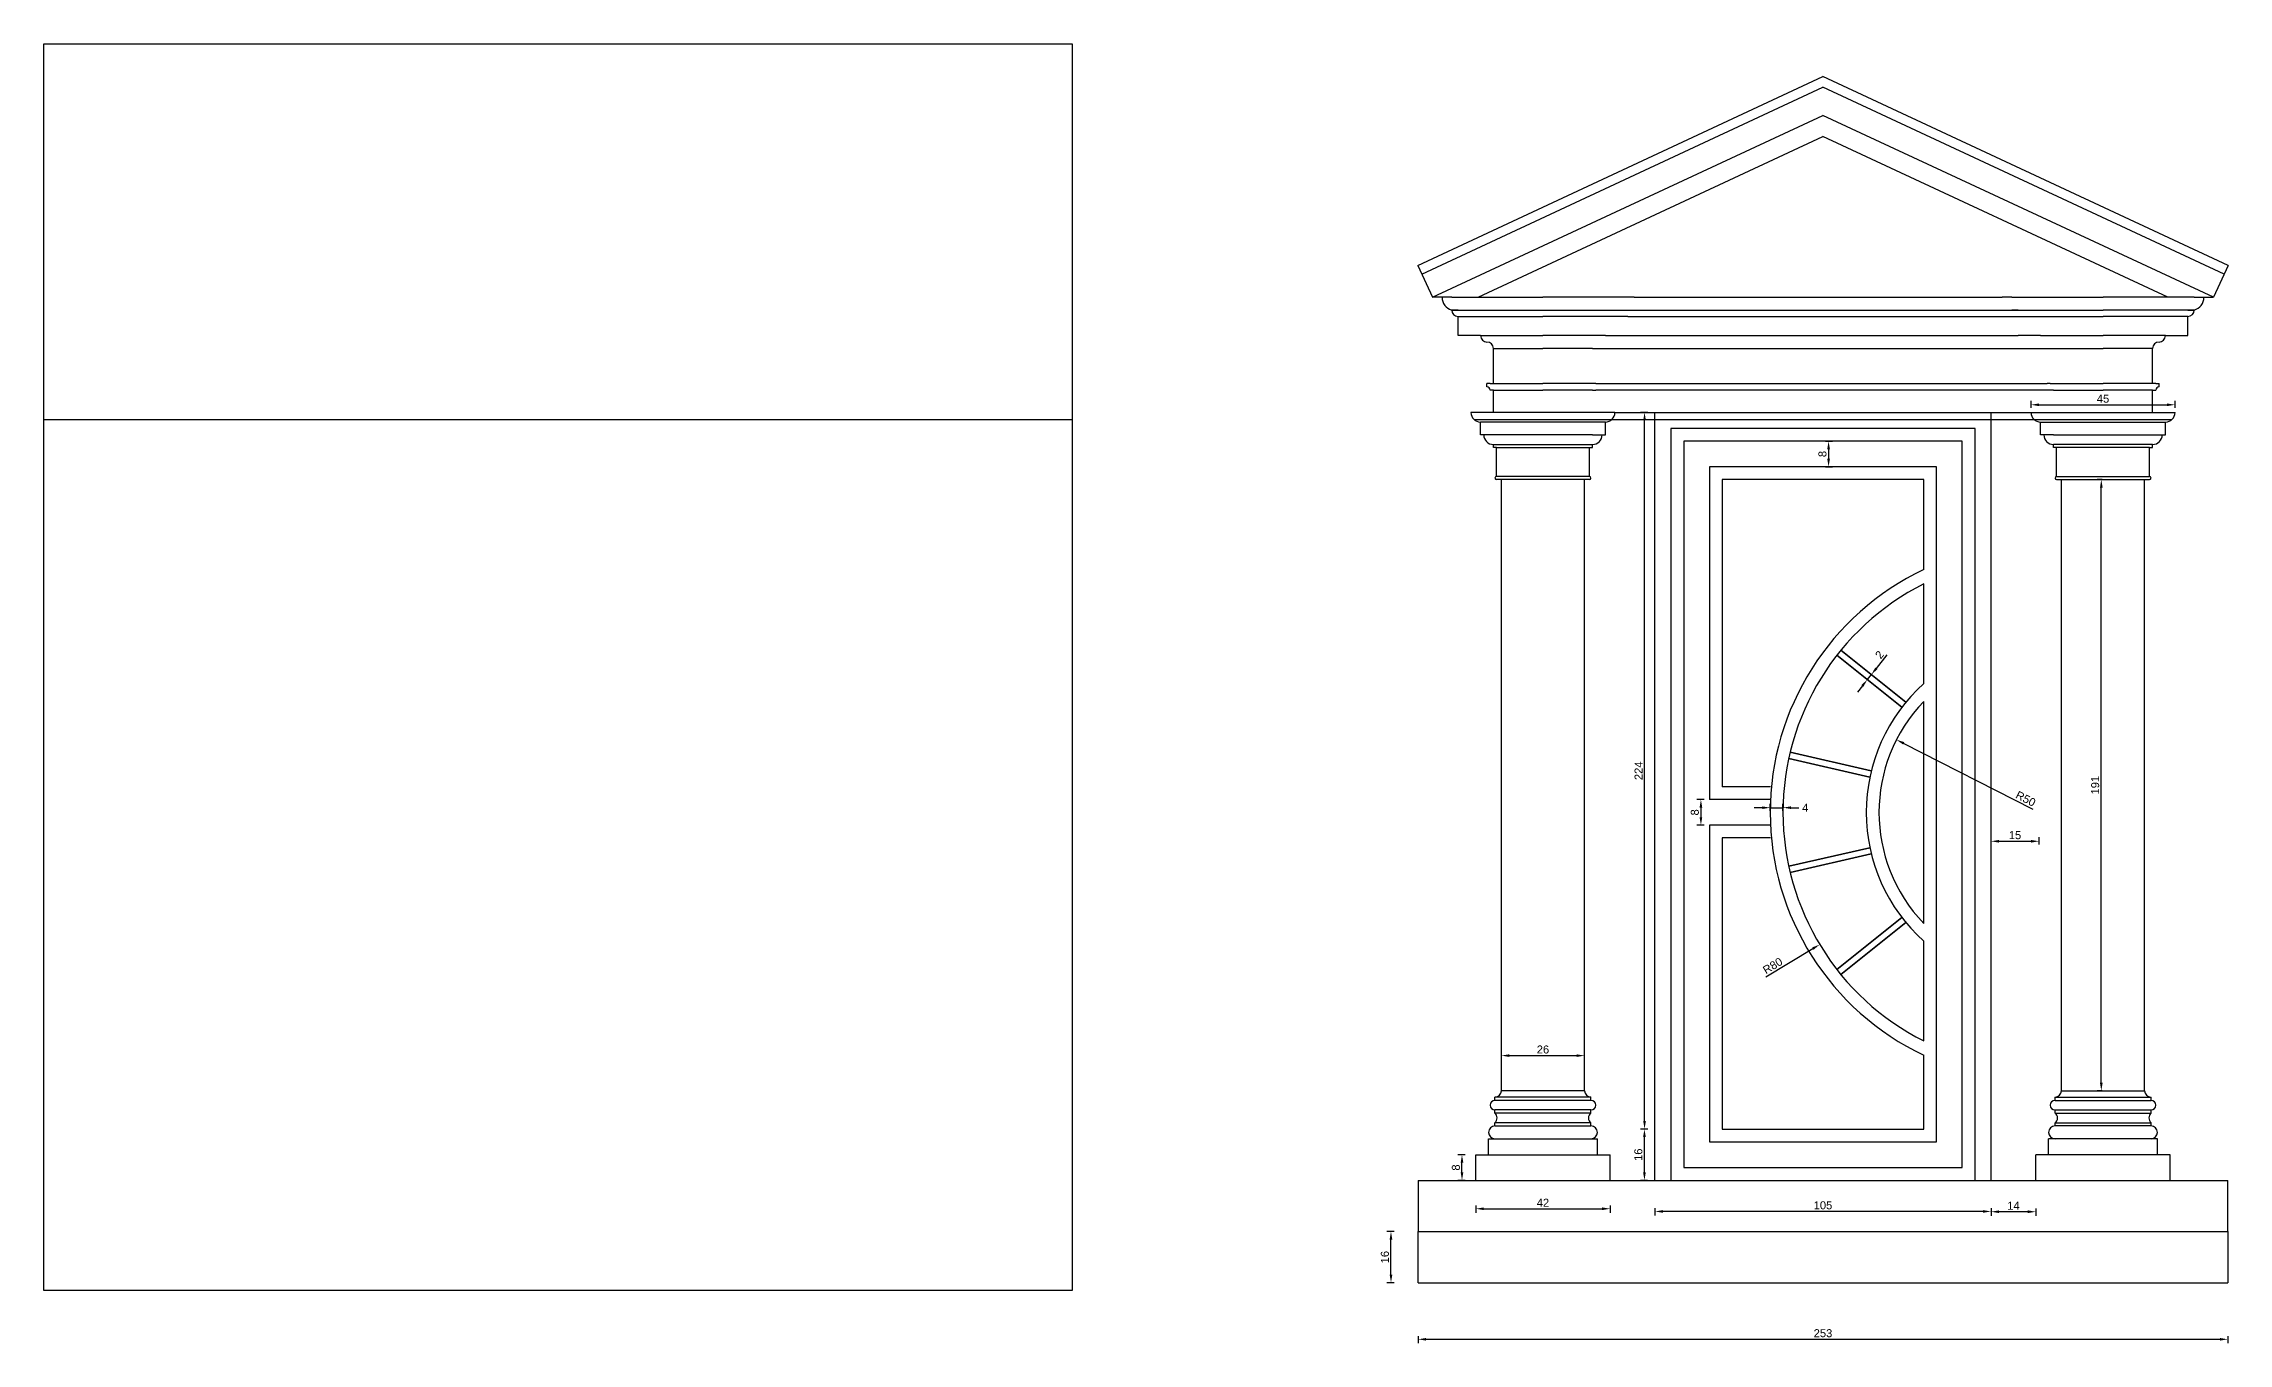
# Model space of a CAD drawing. Header units: inches. Extents: x 934 to 13503, y 40 to 6452.
# Drawn here: x 6284 to 6966, y 3978 to 4384 of the extents above; entities that cross this region are included whole.
import ezdxf

# ---------------------------------------------------------------- set-up
doc = ezdxf.new("R2010")
doc.units = ezdxf.units.IN
doc.styles.get("Standard").update_dxf_attribs({"font": 'arial.ttf'})
doc.dimstyles.new('ISO-25', dxfattribs={"dimtxt": 2.5, "dimasz": 2.5, "dimexe": 1.25, "dimexo": 0.275, "dimtad": 1, "dimdsep": 46, "dimtxsty": 'Standard', "dimcen": 2.5, "dimclrd": 256, "dimadec": 0, "dimazin": 0, "dimtfac": 1, "dimtmove": 0, "dimatfit": 3, "dimfxl": 1, "dimfxlon": 1, "dimarcsym": 0})
picture_1 = doc.add_image_def('image2.png', size_in_pixel=(700, 849))

# ---------------------------------------------------------------- blocks, each defined once
blk = doc.blocks.new('*D313')
at = {"color": 0, "lineweight": -2, "transparency": 16777216}
for p, q in [((6713.32, 3980.48), (6713.32, 3978.23)), ((6966.32, 3980.48), (6966.32, 3978.23))]:
    blk.add_line(p, q, dxfattribs=at)
at = {"lineweight": -2, "transparency": 16777216}
blk.add_line((6715.82, 3979.48), (6963.82, 3979.48), dxfattribs=at)
at = {"lineweight": 25, "transparency": 16777216}
for points in [[(6715.82, 3979.9), (6715.82, 3979.07), (6713.32, 3979.48)], [(6963.82, 3979.9), (6963.82, 3979.07), (6966.32, 3979.48)]]:
    blk.add_solid(points, dxfattribs=at)
at = {"layer": 'Defpoints', "color": 0, "lineweight": 25, "transparency": 16777216}
for p in [(6713.32, 3997.17), (6966.32, 3997.17), (6966.32, 3979.48)]:
    blk.add_point(p, dxfattribs=at)
at = {"color": 0, "lineweight": 25, "transparency": 16777216, "insert": (6839.82, 3981.38), "char_height": 2.5, "attachment_point": 5}
blk.add_mtext('253', dxfattribs=at)
blk = doc.blocks.new('*D314')
at = {"color": 0, "lineweight": -2, "transparency": 16777216}
for p, q in [((6705.84, 4013.17), (6703.59, 4013.17)), ((6705.84, 3997.17), (6703.59, 3997.17))]:
    blk.add_line(p, q, dxfattribs=at)
at = {"lineweight": -2, "transparency": 16777216}
blk.add_line((6704.84, 3999.67), (6704.84, 4010.67), dxfattribs=at)
at = {"lineweight": 25, "transparency": 16777216}
for points in [[(6704.42, 4010.67), (6705.25, 4010.67), (6704.84, 4013.17)], [(6704.42, 3999.67), (6705.25, 3999.67), (6704.84, 3997.17)]]:
    blk.add_solid(points, dxfattribs=at)
at = {"layer": 'Defpoints', "color": 0, "lineweight": 25, "transparency": 16777216}
for p in [(6704.84, 4013.17), (6713.32, 4013.17), (6713.32, 3997.17)]:
    blk.add_point(p, dxfattribs=at)
at = {"color": 0, "lineweight": 25, "transparency": 16777216, "insert": (6702.94, 4005.17), "char_height": 2.5, "attachment_point": 5, "rotation": 90}
blk.add_mtext('16', dxfattribs=at)
blk = doc.blocks.new('*D315')
at = {"color": 0, "lineweight": -2, "transparency": 16777216}
for p, q in [((6728.02, 4037.17), (6725.77, 4037.17)), ((6728.02, 4029.17), (6725.77, 4029.17))]:
    blk.add_line(p, q, dxfattribs=at)
at = {"lineweight": -2, "transparency": 16777216}
blk.add_line((6727.02, 4031.67), (6727.02, 4034.67), dxfattribs=at)
at = {"lineweight": 25, "transparency": 16777216}
for points in [[(6726.61, 4034.67), (6727.44, 4034.67), (6727.02, 4037.17)], [(6726.61, 4031.67), (6727.44, 4031.67), (6727.02, 4029.17)]]:
    blk.add_solid(points, dxfattribs=at)
at = {"layer": 'Defpoints', "color": 0, "lineweight": 25, "transparency": 16777216}
for p in [(6727.02, 4037.17), (6731.32, 4037.17), (6731.32, 4029.17)]:
    blk.add_point(p, dxfattribs=at)
at = {"color": 0, "lineweight": 25, "transparency": 16777216, "insert": (6725.12, 4033.17), "char_height": 2.5, "attachment_point": 5, "rotation": 90}
blk.add_mtext('8', dxfattribs=at)
blk = doc.blocks.new('*D316')
at = {"color": 0, "lineweight": -2, "transparency": 16777216}
for p, q in [((6731.32, 4021.29), (6731.32, 4019.04)), ((6773.32, 4021.29), (6773.32, 4019.04))]:
    blk.add_line(p, q, dxfattribs=at)
at = {"lineweight": -2, "transparency": 16777216}
blk.add_line((6733.82, 4020.29), (6770.82, 4020.29), dxfattribs=at)
at = {"lineweight": 25, "transparency": 16777216}
for points in [[(6733.82, 4020.71), (6733.82, 4019.87), (6731.32, 4020.29)], [(6770.82, 4020.71), (6770.82, 4019.87), (6773.32, 4020.29)]]:
    blk.add_solid(points, dxfattribs=at)
at = {"layer": 'Defpoints', "color": 0, "lineweight": 25, "transparency": 16777216}
for p in [(6731.32, 4029.17), (6773.32, 4029.17), (6773.32, 4020.29)]:
    blk.add_point(p, dxfattribs=at)
at = {"color": 0, "lineweight": 25, "transparency": 16777216, "insert": (6752.32, 4022.17), "char_height": 2.5, "attachment_point": 5}
blk.add_mtext('42', dxfattribs=at)
blk = doc.blocks.new('*D317')
at = {"color": 0, "lineweight": -2, "transparency": 16777216}
for p, q in [((6787.32, 4020.44), (6787.32, 4018.19)), ((6892.32, 4020.44), (6892.32, 4018.19))]:
    blk.add_line(p, q, dxfattribs=at)
at = {"lineweight": -2, "transparency": 16777216}
blk.add_line((6889.82, 4019.44), (6789.82, 4019.44), dxfattribs=at)
at = {"lineweight": 25, "transparency": 16777216}
for points in [[(6789.82, 4019.86), (6789.82, 4019.03), (6787.32, 4019.44)], [(6889.82, 4019.86), (6889.82, 4019.03), (6892.32, 4019.44)]]:
    blk.add_solid(points, dxfattribs=at)
at = {"layer": 'Defpoints', "color": 0, "lineweight": 25, "transparency": 16777216}
for p in [(6787.32, 4029.17), (6892.32, 4029.17), (6787.32, 4019.44)]:
    blk.add_point(p, dxfattribs=at)
at = {"color": 0, "lineweight": 25, "transparency": 16777216, "insert": (6839.82, 4021.35), "char_height": 2.5, "attachment_point": 5}
blk.add_mtext('105', dxfattribs=at)
blk = doc.blocks.new('*D318')
at = {"color": 0, "lineweight": -2, "transparency": 16777216}
for p, q in [((6892.32, 4020.36), (6892.32, 4018.11)), ((6906.32, 4020.36), (6906.32, 4018.11))]:
    blk.add_line(p, q, dxfattribs=at)
at = {"lineweight": -2, "transparency": 16777216}
blk.add_line((6903.82, 4019.36), (6894.82, 4019.36), dxfattribs=at)
at = {"lineweight": 25, "transparency": 16777216}
for points in [[(6894.82, 4019.78), (6894.82, 4018.94), (6892.32, 4019.36)], [(6903.82, 4019.78), (6903.82, 4018.94), (6906.32, 4019.36)]]:
    blk.add_solid(points, dxfattribs=at)
at = {"layer": 'Defpoints', "color": 0, "lineweight": 25, "transparency": 16777216}
for p in [(6892.32, 4029.17), (6906.32, 4029.17), (6892.32, 4019.36)]:
    blk.add_point(p, dxfattribs=at)
at = {"color": 0, "lineweight": 25, "transparency": 16777216, "insert": (6899.32, 4021.24), "char_height": 2.5, "attachment_point": 5}
blk.add_mtext('14', dxfattribs=at)
blk = doc.blocks.new('*D319')
at = {"color": 0, "lineweight": -2, "transparency": 16777216}
for p, q in [((6927.05, 4248.17), (6925.53, 4248.17)), ((6927.05, 4057.17), (6925.53, 4057.17))]:
    blk.add_line(p, q, dxfattribs=at)
at = {"lineweight": -2, "transparency": 16777216}
blk.add_line((6926.78, 4059.67), (6926.78, 4245.67), dxfattribs=at)
at = {"lineweight": 25, "transparency": 16777216}
for points in [[(6926.37, 4245.67), (6927.2, 4245.67), (6926.78, 4248.17)], [(6926.37, 4059.67), (6927.2, 4059.67), (6926.78, 4057.17)]]:
    blk.add_solid(points, dxfattribs=at)
at = {"layer": 'Defpoints', "color": 0, "lineweight": 25, "transparency": 16777216}
for p in [(6926.78, 4248.17), (6927.32, 4248.17), (6927.32, 4057.17)]:
    blk.add_point(p, dxfattribs=at)
at = {"color": 0, "lineweight": 25, "transparency": 16777216, "insert": (6924.88, 4152.67), "char_height": 2.5, "attachment_point": 5, "rotation": 90}
blk.add_mtext('191', dxfattribs=at)
blk = doc.blocks.new('*D320')
at = {"color": 0, "lineweight": -2, "transparency": 16777216}
for p, q in [((6785.03, 4045.17), (6782.78, 4045.17)), ((6785.03, 4029.17), (6782.78, 4029.17))]:
    blk.add_line(p, q, dxfattribs=at)
at = {"lineweight": -2, "transparency": 16777216}
blk.add_line((6784.03, 4031.67), (6784.03, 4042.67), dxfattribs=at)
at = {"lineweight": 25, "transparency": 16777216}
for points in [[(6783.61, 4042.67), (6784.45, 4042.67), (6784.03, 4045.17)], [(6783.61, 4031.67), (6784.45, 4031.67), (6784.03, 4029.17)]]:
    blk.add_solid(points, dxfattribs=at)
at = {"layer": 'Defpoints', "color": 0, "lineweight": 25, "transparency": 16777216}
for p in [(6784.03, 4045.17), (6787.32, 4045.17), (6787.32, 4029.17)]:
    blk.add_point(p, dxfattribs=at)
at = {"color": 0, "lineweight": 25, "transparency": 16777216, "insert": (6782.13, 4037.17), "char_height": 2.5, "attachment_point": 5, "rotation": 90}
blk.add_mtext('16', dxfattribs=at)
blk = doc.blocks.new('*D321')
at = {"color": 0, "lineweight": -2, "transparency": 16777216}
for p, q in [((6785.07, 4269.17), (6782.82, 4269.17)), ((6785.07, 4045.17), (6782.82, 4045.17))]:
    blk.add_line(p, q, dxfattribs=at)
at = {"lineweight": -2, "transparency": 16777216}
blk.add_line((6784.07, 4047.67), (6784.07, 4266.67), dxfattribs=at)
at = {"lineweight": 25, "transparency": 16777216}
for points in [[(6783.65, 4266.67), (6784.48, 4266.67), (6784.07, 4269.17)], [(6783.65, 4047.67), (6784.48, 4047.67), (6784.07, 4045.17)]]:
    blk.add_solid(points, dxfattribs=at)
at = {"layer": 'Defpoints', "color": 0, "lineweight": 25, "transparency": 16777216}
for p in [(6784.07, 4269.17), (6787.32, 4269.17), (6787.32, 4045.17)]:
    blk.add_point(p, dxfattribs=at)
at = {"color": 0, "lineweight": 25, "transparency": 16777216, "insert": (6782.19, 4157.17), "char_height": 2.5, "attachment_point": 5, "rotation": 90}
blk.add_mtext('224', dxfattribs=at)
blk = doc.blocks.new('*D322')
at = {"color": 0, "lineweight": -2, "transparency": 16777216}
for p, q in [((6739.32, 4067.15), (6739.32, 4069.4)), ((6765.32, 4067.15), (6765.32, 4069.4))]:
    blk.add_line(p, q, dxfattribs=at)
at = {"lineweight": -2, "transparency": 16777216}
blk.add_line((6741.82, 4068.15), (6762.82, 4068.15), dxfattribs=at)
at = {"lineweight": 25, "transparency": 16777216}
for points in [[(6741.82, 4068.56), (6741.82, 4067.73), (6739.32, 4068.15)], [(6762.82, 4068.56), (6762.82, 4067.73), (6765.32, 4068.15)]]:
    blk.add_solid(points, dxfattribs=at)
at = {"layer": 'Defpoints', "color": 0, "lineweight": 25, "transparency": 16777216}
for p in [(6765.32, 4068.15), (6739.32, 4057.17), (6765.32, 4057.17)]:
    blk.add_point(p, dxfattribs=at)
at = {"color": 0, "lineweight": 25, "transparency": 16777216, "insert": (6752.32, 4070.05), "char_height": 2.5, "attachment_point": 5}
blk.add_mtext('26', dxfattribs=at)
blk = doc.blocks.new('*D323')
at = {"color": 0, "lineweight": -2, "transparency": 16777216}
for p, q in [((6802.68, 4148.17), (6800.43, 4148.17)), ((6802.68, 4140.17), (6800.43, 4140.17))]:
    blk.add_line(p, q, dxfattribs=at)
at = {"lineweight": -2, "transparency": 16777216}
blk.add_line((6801.68, 4145.67), (6801.68, 4142.67), dxfattribs=at)
at = {"lineweight": 25, "transparency": 16777216}
for points in [[(6801.26, 4145.67), (6802.1, 4145.67), (6801.68, 4148.17)], [(6801.26, 4142.67), (6802.1, 4142.67), (6801.68, 4140.17)]]:
    blk.add_solid(points, dxfattribs=at)
at = {"layer": 'Defpoints', "color": 0, "lineweight": 25, "transparency": 16777216}
for p in [(6804.32, 4148.17), (6801.68, 4140.17), (6804.32, 4140.17)]:
    blk.add_point(p, dxfattribs=at)
at = {"color": 0, "lineweight": 25, "transparency": 16777216, "insert": (6799.78, 4144.17), "char_height": 2.5, "attachment_point": 5, "rotation": 90}
blk.add_mtext('8', dxfattribs=at)
blk = doc.blocks.new('*D324')
at = {"color": 0, "lineweight": -2, "transparency": 16777216}
for p, q in [((6840.57, 4260.17), (6842.82, 4260.17)), ((6840.57, 4252.17), (6842.82, 4252.17))]:
    blk.add_line(p, q, dxfattribs=at)
at = {"lineweight": -2, "transparency": 16777216}
blk.add_line((6841.57, 4257.67), (6841.57, 4254.67), dxfattribs=at)
at = {"lineweight": 25, "transparency": 16777216}
for points in [[(6841.15, 4257.67), (6841.98, 4257.67), (6841.57, 4260.17)], [(6841.15, 4254.67), (6841.98, 4254.67), (6841.57, 4252.17)]]:
    blk.add_solid(points, dxfattribs=at)
at = {"layer": 'Defpoints', "color": 0, "lineweight": 25, "transparency": 16777216}
for p in [(6839.82, 4260.17), (6839.82, 4252.17), (6841.57, 4252.17)]:
    blk.add_point(p, dxfattribs=at)
at = {"color": 0, "lineweight": 25, "transparency": 16777216, "insert": (6839.66, 4256.17), "char_height": 2.5, "attachment_point": 5, "rotation": 90}
blk.add_mtext('8', dxfattribs=at)
blk = doc.blocks.new('*D325')
at = {"color": 0, "lineweight": -2, "transparency": 16777216}
for p, q in [((6892.32, 4134.14), (6892.32, 4136.39)), ((6907.32, 4134.14), (6907.32, 4136.39))]:
    blk.add_line(p, q, dxfattribs=at)
at = {"lineweight": -2, "transparency": 16777216}
blk.add_line((6894.82, 4135.14), (6904.82, 4135.14), dxfattribs=at)
at = {"lineweight": 25, "transparency": 16777216}
for points in [[(6894.82, 4135.56), (6894.82, 4134.72), (6892.32, 4135.14)], [(6904.82, 4135.56), (6904.82, 4134.72), (6907.32, 4135.14)]]:
    blk.add_solid(points, dxfattribs=at)
at = {"layer": 'Defpoints', "color": 0, "lineweight": 25, "transparency": 16777216}
for p in [(6892.32, 4132.97), (6907.32, 4135.14), (6907.32, 4132.97)]:
    blk.add_point(p, dxfattribs=at)
at = {"color": 0, "lineweight": 25, "transparency": 16777216, "insert": (6899.82, 4137.04), "char_height": 2.5, "attachment_point": 5}
blk.add_mtext('15', dxfattribs=at)
blk = doc.blocks.new('*D326')
at = {"lineweight": -2, "transparency": 16777216}
blk.add_line((6905.5, 4145.1), (6865.01, 4165.75), dxfattribs=at)
at = {"lineweight": 25, "transparency": 16777216}
blk.add_solid([(6865.2, 4166.12), (6864.82, 4165.38), (6862.78, 4166.89)], dxfattribs=at)
at = {"layer": 'Defpoints', "color": 0, "lineweight": 25, "transparency": 16777216}
for p in [(6862.78, 4166.89), (6907.32, 4144.17)]:
    blk.add_point(p, dxfattribs=at)
at = {"color": 0, "lineweight": 25, "transparency": 16777216, "insert": (6903.15, 4148.43), "char_height": 2.5, "attachment_point": 5, "rotation": 332.97108}
blk.add_mtext('R50', dxfattribs=at)
blk = doc.blocks.new('*D327')
at = {"lineweight": -2, "transparency": 16777216}
for p, q in [((6856.49, 4189.18), (6859.86, 4193.41)), ((6853.68, 4185.66), (6854.93, 4187.23)), ((6852.13, 4183.71), (6850.57, 4181.75))]:
    blk.add_line(p, q, dxfattribs=at)
at = {"color": 0, "lineweight": -2, "transparency": 16777216}
for p, q in [((6854.11, 4185.33), (6852.71, 4186.44)), ((6855.35, 4186.89), (6853.95, 4188))]:
    blk.add_line(p, q, dxfattribs=at)
at = {"lineweight": 25, "transparency": 16777216}
for points in [[(6851.8, 4183.97), (6852.45, 4183.45), (6853.68, 4185.66)], [(6856.16, 4189.44), (6856.82, 4188.92), (6854.93, 4187.23)]]:
    blk.add_solid(points, dxfattribs=at)
at = {"layer": 'Defpoints', "color": 0, "lineweight": 25, "transparency": 16777216}
for p in [(6854.32, 4185.15), (6854.93, 4187.23), (6855.57, 4186.72)]:
    blk.add_point(p, dxfattribs=at)
at = {"color": 0, "lineweight": 25, "transparency": 16777216, "insert": (6857.48, 4193.44), "char_height": 2.5, "attachment_point": 5, "rotation": 51.42857}
blk.add_mtext('2', dxfattribs=at)
blk = doc.blocks.new('*D328')
at = {"color": 0, "lineweight": -2, "transparency": 16777216}
for p, q in [((6904.82, 4270.56), (6904.82, 4272.81)), ((6949.82, 4270.56), (6949.82, 4272.81))]:
    blk.add_line(p, q, dxfattribs=at)
at = {"lineweight": -2, "transparency": 16777216}
blk.add_line((6907.32, 4271.56), (6947.32, 4271.56), dxfattribs=at)
at = {"lineweight": 25, "transparency": 16777216}
for points in [[(6907.32, 4271.98), (6907.32, 4271.15), (6904.82, 4271.56)], [(6947.32, 4271.98), (6947.32, 4271.15), (6949.82, 4271.56)]]:
    blk.add_solid(points, dxfattribs=at)
at = {"layer": 'Defpoints', "color": 0, "lineweight": 25, "transparency": 16777216}
for p in [(6904.82, 4269.17), (6949.82, 4271.56), (6949.82, 4269.17)]:
    blk.add_point(p, dxfattribs=at)
at = {"color": 0, "lineweight": 25, "transparency": 16777216, "insert": (6927.32, 4273.46), "char_height": 2.5, "attachment_point": 5}
blk.add_mtext('45', dxfattribs=at)

msp = doc.modelspace()

# ---------------------------------------------------------------- linework, layer by layer
at = {"lineweight": 25}
for p, q in [((6713.175, 4315.138), (6839.82, 4374.141)), ((6714.442, 4312.418), (6839.82, 4370.831)), ((6966.466, 4315.138), (6839.82, 4374.141)), ((6965.199, 4312.418), (6839.82, 4370.831)), ((6717.82, 4305.167), (6839.82, 4362.005)), ((6961.82, 4305.167), (6839.82, 4362.005)), ((6732.028, 4305.167), (6839.82, 4355.386)), ((6947.613, 4305.167), (6839.82, 4355.386)), ((6713.175, 4315.138), (6717.82, 4305.167)), ((6966.466, 4315.138), (6961.82, 4305.167)), ((6720.82, 4305.167), (6717.82, 4305.167)), ((6723.82, 4305.167), (6720.82, 4305.167)), ((6723.82, 4305.167), (6752.32, 4305.167)), ((6725.82, 4301.167), (6723.82, 4301.167)), ((6723.82, 4301.167), (6752.32, 4301.167)), ((6780.82, 4305.167), (6752.32, 4305.167)), ((6752.32, 4301.167), (6898.82, 4301.167)), ((6780.82, 4305.167), (6783.82, 4305.167)), ((6783.82, 4305.167), (6895.82, 4305.167)), ((6898.82, 4305.167), (6895.82, 4305.167)), ((6898.82, 4305.167), (6927.32, 4305.167)), ((6900.82, 4301.167), (6898.82, 4301.167)), ((6898.82, 4301.167), (6927.32, 4301.167)), ((6955.82, 4305.167), (6927.32, 4305.167)), ((6955.82, 4301.167), (6927.32, 4301.167)), ((6953.82, 4301.167), (6955.82, 4301.167)), ((6955.82, 4305.167), (6958.82, 4305.167)), ((6958.82, 4305.167), (6961.82, 4305.167)), ((6725.82, 4293.167), (6725.82, 4299.167)), ((6725.82, 4299.167), (6752.32, 4299.167)), ((6778.82, 4299.167), (6752.32, 4299.167)), ((6778.82, 4299.167), (6900.82, 4299.167)), ((6900.82, 4299.167), (6927.32, 4299.167)), ((6953.82, 4299.167), (6927.32, 4299.167)), ((6953.82, 4293.167), (6953.82, 4299.167)), ((6732.82, 4293.167), (6725.82, 4293.167)), ((6732.82, 4293.167), (6752.32, 4293.167)), ((6736.82, 4278.167), (6736.82, 4289.167)), ((6736.82, 4289.167), (6752.32, 4289.167)), ((6771.82, 4293.167), (6752.32, 4293.167)), ((6767.82, 4289.167), (6752.32, 4289.167)), ((6767.82, 4289.167), (6911.82, 4289.167)), ((6771.82, 4293.167), (6778.82, 4293.167)), ((6778.82, 4293.167), (6900.82, 4293.167)), ((6907.82, 4293.167), (6900.82, 4293.167)), ((6907.82, 4293.167), (6927.32, 4293.167)), ((6911.82, 4289.167), (6927.32, 4289.167)), ((6946.82, 4293.167), (6927.32, 4293.167)), ((6942.82, 4289.167), (6927.32, 4289.167)), ((6942.82, 4278.167), (6942.82, 4289.167)), ((6946.82, 4293.167), (6953.82, 4293.167)), ((6735.82, 4278.167), (6734.82, 4278.167)), ((6734.82, 4277.167), (6734.82, 4278.167)), ((6735.82, 4278.167), (6736.82, 4278.167)), ((6736.82, 4276.167), (6735.82, 4276.167)), ((6736.82, 4278.167), (6752.32, 4278.167)), ((6736.82, 4269.167), (6736.82, 4276.167)), ((6736.82, 4276.167), (6752.32, 4276.167)), ((6767.82, 4278.167), (6752.32, 4278.167)), ((6767.82, 4276.167), (6752.32, 4276.167)), ((6768.82, 4278.167), (6767.82, 4278.167)), ((6767.82, 4276.167), (6768.82, 4276.167)), ((6768.82, 4278.167), (6769.82, 4278.167)), ((6910.82, 4276.167), (6768.82, 4276.167)), ((6769.82, 4278.167), (6909.82, 4278.167)), ((6910.82, 4278.167), (6909.82, 4278.167)), ((6910.82, 4278.167), (6911.82, 4278.167)), ((6911.82, 4276.167), (6910.82, 4276.167)), ((6911.82, 4278.167), (6927.32, 4278.167)), ((6911.82, 4276.167), (6927.32, 4276.167)), ((6942.82, 4278.167), (6927.32, 4278.167)), ((6942.82, 4276.167), (6927.32, 4276.167)), ((6943.82, 4278.167), (6942.82, 4278.167)), ((6942.82, 4269.167), (6942.82, 4276.167)), ((6942.82, 4276.167), (6943.82, 4276.167)), ((6943.82, 4278.167), (6944.82, 4278.167)), ((6944.82, 4277.167), (6944.82, 4278.167)), ((6605.18, 4266.809), (6283.864, 4266.809)), ((6774.82, 4269.167), (6729.82, 4269.167)), ((6948.676, 4266.809), (6730.965, 4266.809)), ((6774.82, 4269.167), (6904.82, 4269.167)), ((6787.32, 4029.167), (6787.32, 4269.167)), ((6892.32, 4029.167), (6892.32, 4269.167)), ((6904.82, 4269.167), (6949.82, 4269.167)), ((6768.82, 4266.167), (6732.82, 4266.167)), ((6732.82, 4262.167), (6732.82, 4266.167)), ((6733.82, 4262.167), (6732.82, 4262.167)), ((6735.82, 4262.167), (6733.82, 4262.167)), ((6736.82, 4262.167), (6735.82, 4262.167)), ((6767.82, 4262.167), (6736.82, 4262.167)), ((6767.82, 4262.167), (6768.82, 4262.167)), ((6771.82, 4266.167), (6768.82, 4266.167)), ((6768.82, 4262.167), (6770.82, 4262.167)), ((6770.82, 4262.167), (6771.82, 4262.167)), ((6771.82, 4262.167), (6771.82, 4266.167)), ((6907.82, 4262.167), (6907.82, 4266.167)), ((6907.82, 4266.167), (6910.82, 4266.167)), ((6908.82, 4262.167), (6907.82, 4262.167)), ((6910.82, 4262.167), (6908.82, 4262.167)), ((6910.82, 4266.167), (6946.82, 4266.167)), ((6911.82, 4262.167), (6910.82, 4262.167)), ((6911.82, 4262.167), (6942.82, 4262.167)), ((6942.82, 4262.167), (6943.82, 4262.167)), ((6943.82, 4262.167), (6945.82, 4262.167)), ((6945.82, 4262.167), (6946.82, 4262.167)), ((6946.82, 4262.167), (6946.82, 4266.167)), ((6736.82, 4258.167), (6736.82, 4259.167)), ((6736.82, 4259.167), (6767.82, 4259.167)), ((6737.82, 4258.167), (6736.82, 4258.167)), ((6737.82, 4249.167), (6737.82, 4258.167)), ((6737.82, 4258.167), (6766.82, 4258.167)), ((6766.82, 4249.167), (6766.82, 4258.167)), ((6766.82, 4258.167), (6767.82, 4258.167)), ((6767.82, 4258.167), (6767.82, 4259.167)), ((6911.82, 4258.167), (6911.82, 4259.167)), ((6942.82, 4259.167), (6911.82, 4259.167)), ((6912.82, 4258.167), (6911.82, 4258.167)), ((6912.82, 4249.167), (6912.82, 4258.167)), ((6941.82, 4258.167), (6912.82, 4258.167)), ((6941.82, 4249.167), (6941.82, 4258.167)), ((6941.82, 4258.167), (6942.82, 4258.167)), ((6942.82, 4258.167), (6942.82, 4259.167)), ((6766.82, 4249.167), (6737.82, 4249.167)), ((6766.82, 4248.167), (6737.82, 4248.167)), ((6739.32, 4057.167), (6739.32, 4248.167)), ((6765.32, 4057.167), (6765.32, 4248.167)), ((6912.82, 4249.167), (6941.82, 4249.167)), ((6912.82, 4248.167), (6941.82, 4248.167)), ((6914.32, 4057.167), (6914.32, 4248.167)), ((6940.32, 4057.167), (6940.32, 4248.167)), ((6844.155, 4193.26), (6864.485, 4177.048)), ((6864.485, 4177.048), (6844.155, 4193.26)), ((6845.402, 4194.824), (6865.732, 4178.611)), ((6865.732, 4178.611), (6845.402, 4194.824)), ((6829.11, 4160.992), (6854.461, 4155.206)), ((6854.461, 4155.206), (6829.11, 4160.992)), ((6829.555, 4162.942), (6854.906, 4157.156)), ((6854.906, 4157.156), (6829.555, 4162.942)), ((6823.416, 4152.167), (6808.32, 4152.167)), ((6823.416, 4148.167), (6804.32, 4148.167)), ((6820.82, 4145.641), (6818.32, 4145.641)), ((6823.32, 4144.641), (6823.32, 4146.891)), ((6823.32, 4145.641), (6827.32, 4145.641)), ((6827.32, 4144.641), (6827.32, 4146.891)), ((6829.82, 4145.641), (6832.32, 4145.641)), ((6823.416, 4140.167), (6804.32, 4140.167)), ((6823.416, 4136.167), (6808.32, 4136.167)), ((6829.11, 4127.341), (6854.461, 4133.128)), ((6854.461, 4133.128), (6829.11, 4127.341)), ((6829.555, 4125.391), (6854.906, 4131.178)), ((6854.906, 4131.178), (6829.555, 4125.391)), ((6844.155, 4095.073), (6864.485, 4111.286)), ((6864.485, 4111.286), (6844.155, 4095.073)), ((6845.402, 4093.51), (6865.732, 4109.722)), ((6865.732, 4109.722), (6845.402, 4093.51)), ((6821.991, 4092.752), (6836.657, 4101.588)), ((6737.32, 4054.167), (6737.32, 4055.167)), ((6767.32, 4055.167), (6737.32, 4055.167)), ((6765.32, 4057.167), (6739.32, 4057.167)), ((6767.32, 4054.167), (6767.32, 4055.167)), ((6912.32, 4054.167), (6912.32, 4055.167)), ((6912.32, 4055.167), (6942.32, 4055.167)), ((6914.32, 4057.167), (6940.32, 4057.167)), ((6942.32, 4054.167), (6942.32, 4055.167)), ((6767.32, 4054.167), (6737.32, 4054.167)), ((6737.32, 4050.167), (6737.32, 4051.167)), ((6767.32, 4051.167), (6737.32, 4051.167)), ((6767.32, 4050.167), (6737.32, 4050.167)), ((6767.32, 4050.167), (6767.32, 4051.167)), ((6912.32, 4054.167), (6942.32, 4054.167)), ((6912.32, 4050.167), (6912.32, 4051.167)), ((6912.32, 4051.167), (6942.32, 4051.167)), ((6912.32, 4050.167), (6942.32, 4050.167)), ((6942.32, 4050.167), (6942.32, 4051.167)), ((6735.32, 4037.167), (6735.32, 4042.167)), ((6735.32, 4042.167), (6769.32, 4042.167)), ((6737.32, 4046.167), (6737.32, 4047.167)), ((6767.32, 4047.167), (6737.32, 4047.167)), ((6737.32, 4046.167), (6767.32, 4046.167)), ((6767.32, 4046.167), (6767.32, 4047.167)), ((6769.32, 4037.167), (6769.32, 4042.167)), ((6787.32, 4029.167), (6787.32, 4045.167)), ((6910.32, 4037.167), (6910.32, 4042.167)), ((6944.32, 4042.167), (6910.32, 4042.167)), ((6912.32, 4046.167), (6912.32, 4047.167)), ((6912.32, 4047.167), (6942.32, 4047.167)), ((6942.32, 4046.167), (6912.32, 4046.167)), ((6942.32, 4046.167), (6942.32, 4047.167)), ((6944.32, 4037.167), (6944.32, 4042.167)), ((6731.32, 4029.167), (6731.32, 4037.167)), ((6731.32, 4037.167), (6773.32, 4037.167)), ((6773.32, 4029.167), (6773.32, 4037.167)), ((6906.32, 4029.167), (6906.32, 4037.167)), ((6948.32, 4037.167), (6906.32, 4037.167)), ((6948.32, 4029.167), (6948.32, 4037.167)), ((6713.32, 4029.167), (6966.32, 4029.167)), ((6713.32, 4029.167), (6713.32, 4013.167)), ((6966.32, 4013.167), (6966.32, 4029.167)), ((6713.32, 3997.167), (6713.32, 4013.167)), ((6713.32, 4013.167), (6966.32, 4013.167)), ((6713.32, 4013.167), (6966.32, 4013.167)), ((6966.32, 4013.167), (6966.32, 3997.167)), ((6713.32, 3997.167), (6966.32, 3997.167))]:
    msp.add_line(p, q, dxfattribs=at)
for points in [[(6887.32, 4029.167), (6887.32, 4264.167), (6792.32, 4264.167), (6792.32, 4029.167)], [(6804.32, 4138.667), (6804.32, 4041.167), (6875.32, 4041.167), (6875.32, 4252.167), (6804.32, 4252.167), (6804.32, 4148.167)], [(6871.32, 4220.061), (6871.32, 4248.167), (6808.32, 4248.167), (6808.32, 4152.167)], [(6871.32, 4184.416), (6871.32, 4215.609)], [(6871.32, 4109.468), (6871.32, 4178.865)], [(6804.32, 4140.167), (6804.32, 4041.167)], [(6808.32, 4136.167), (6808.32, 4045.167), (6871.32, 4045.167), (6871.32, 4068.272)], [(6808.32, 4136.167), (6808.32, 4045.167)], [(6871.32, 4072.724), (6871.32, 4103.917)]]:
    msp.add_lwpolyline(points, dxfattribs=at)
msp.add_lwpolyline([(6883.32, 4033.167), (6883.32, 4260.167), (6796.32, 4260.167), (6796.32, 4033.167)], close=True, dxfattribs=at)
for centre, radius, start, end in [((6724.818, 4305.04), 4, 178.18771, 255.552085), ((6725.82, 4301.167), 2, 180, 270), ((6953.82, 4301.167), 2, 270, 0), ((6954.822, 4305.04), 4, 284.447915, 1.81229), ((6734.82, 4293.167), 2, 180, 270), ((6734.82, 4289.167), 2, 0, 90), ((6944.82, 4289.167), 2, 90, 180), ((6944.82, 4293.167), 2, 270, 0), ((6734.82, 4276.167), 1, 0, 90), ((6944.82, 4276.167), 1, 90, 180), ((6732.82, 4269.167), 3, 180, 270), ((6771.82, 4269.167), 3, 270, 0), ((6907.82, 4269.167), 3, 180, 270), ((6946.82, 4269.167), 3, 270, 0), ((6736.82, 4262.167), 3, 180, 270), ((6767.82, 4262.167), 3, 270, 0), ((6911.82, 4262.167), 3, 180, 270), ((6942.82, 4262.167), 3, 270, 0), ((6737.82, 4248.667), 0.5, 90, 270), ((6766.82, 4248.667), 0.5, 270, 90), ((6912.82, 4248.667), 0.5, 90, 270), ((6941.82, 4248.667), 0.5, 270, 90), ((6907.32, 4144.167), 84, 115.376934, 244.623066), ((6907.32, 4144.167), 80, 116.743684, 243.256316), ((6907.32, 4144.167), 54, 131.810315, 228.189685), ((6907.32, 4144.167), 54, 131.810315, 228.189685), ((6907.32, 4144.167), 50, 136.05448, 223.94552), ((6737.32, 4057.167), 2, 270, 0), ((6767.32, 4057.167), 2, 180, 270), ((6912.32, 4057.167), 2, 270, 0), ((6942.32, 4057.167), 2, 180, 270), ((6737.32, 4052.667), 1.5, 90, 270), ((6735.998, 4048.667), 2, 311.409622, 48.590378), ((6768.32, 4048.667), 1.803, 123.690068, 236.309932), ((6767.32, 4052.667), 1.5, 270, 90), ((6912.32, 4052.667), 1.5, 90, 270), ((6911.32, 4048.667), 1.803, 303.690068, 56.309932), ((6943.643, 4048.667), 2, 131.409622, 228.590378), ((6942.32, 4052.667), 1.5, 270, 90), ((6737.32, 4044.167), 2, 90, 270), ((6767.32, 4044.167), 2, 270, 90), ((6912.32, 4044.167), 2, 90, 270), ((6942.32, 4044.167), 2, 270, 90)]:
    msp.add_arc(centre, radius, start, end, dxfattribs=at)
for points in [[(6820.82, 4146.058), (6820.82, 4145.225), (6823.32, 4145.641)], [(6829.82, 4146.058), (6829.82, 4145.225), (6827.32, 4145.641)], [(6836.442, 4101.945), (6836.872, 4101.232), (6838.798, 4102.879)]]:
    msp.add_solid(points, dxfattribs=at)

# ---------------------------------------------------------------- texts
at = {"lineweight": 25, "insert": (6834.284, 4145.641), "char_height": 2.5, "attachment_point": 5}
msp.add_mtext('4', dxfattribs=at)
at = {"lineweight": 25, "insert": (6824.1, 4096.242), "char_height": 2.5, "attachment_point": 5, "rotation": 31.071027}
msp.add_mtext('R80', dxfattribs=at)

# ---------------------------------------------------------------- dimensions: what is measured, and where the dimension line sits
at = {"lineweight": 25}
for base, p1, p2, picture, middle in [((6949.82, 4271.562), (6904.82, 4269.167), (6949.82, 4269.167), '*D328', (6927.32, 4273.458)), ((6907.32, 4135.139), (6892.32, 4132.969), (6907.32, 4132.969), '*D325', (6899.82, 4137.04)), ((6765.32, 4068.145), (6739.32, 4057.167), (6765.32, 4057.167), '*D322', (6752.32, 4070.047)), ((6773.32, 4020.29), (6731.32, 4029.167), (6773.32, 4029.167), '*D316', (6752.32, 4022.171)), ((6787.32, 4019.444), (6892.32, 4029.167), (6787.32, 4029.167), '*D317', (6839.82, 4021.346)), ((6892.32, 4019.36), (6906.32, 4029.167), (6892.32, 4029.167), '*D318', (6899.32, 4021.24)), ((6966.32, 3979.482), (6713.32, 3997.167), (6966.32, 3997.167), '*D313', (6839.82, 3981.385))]:
    dim = msp.add_linear_dim(base=base, p1=p1, p2=p2, dimstyle='ISO-25', dxfattribs=at)
    dim.commit()
    dim.dimension.update_dxf_attribs({"geometry": picture, "text_midpoint": middle})
for base, p1, p2, picture, middle in [((6784.066, 4269.167), (6787.32, 4045.167), (6787.32, 4269.167), '*D321', (6782.186, 4157.167)), ((6841.566, 4252.167), (6839.82, 4260.167), (6839.82, 4252.167), '*D324', (6839.664, 4256.167)), ((6926.783, 4248.167), (6927.32, 4057.167), (6927.32, 4248.167), '*D319', (6924.881, 4152.667)), ((6801.681, 4140.167), (6804.32, 4148.167), (6804.32, 4140.167), '*D323', (6799.779, 4144.167)), ((6784.031, 4045.167), (6787.32, 4029.167), (6787.32, 4045.167), '*D320', (6782.129, 4037.167)), ((6727.024, 4037.167), (6731.32, 4029.167), (6731.32, 4037.167), '*D315', (6725.123, 4033.167)), ((6704.837, 4013.167), (6713.32, 3997.167), (6713.32, 4013.167), '*D314', (6702.936, 4005.167))]:
    dim = msp.add_linear_dim(base=base, p1=p1, p2=p2, angle=90, dimstyle='ISO-25', dxfattribs=at)
    dim.commit()
    dim.dimension.update_dxf_attribs({"geometry": picture, "text_midpoint": middle})
dim = msp.add_aligned_dim(p1=(6854.32, 4185.154), p2=(6855.567, 4186.717), distance=0.814, dimstyle='ISO-25', dxfattribs=at)
dim.commit()
dim.dimension.update_dxf_attribs({"geometry": '*D327', "text_midpoint": (6857.484, 4193.442)})
dim = msp.add_radius_dim(center=(6907.32, 4144.167), mpoint=(6862.782, 4166.889), dimstyle='ISO-25', dxfattribs=at)
dim.commit()
dim.dimension.update_dxf_attribs({"geometry": '*D326', "text_midpoint": (6902.284, 4146.736), "dimtype": 164})

# ---------------------------------------------------------------- pictures from other files: only their frames are drawn
image = msp.add_image(picture_1, insert=(6283.864, 3994.707), size_in_units=(321.316, 389.71), dxfattribs=at)
image.dxf.flags = 7

doc.saveas('drawing.dxf')
